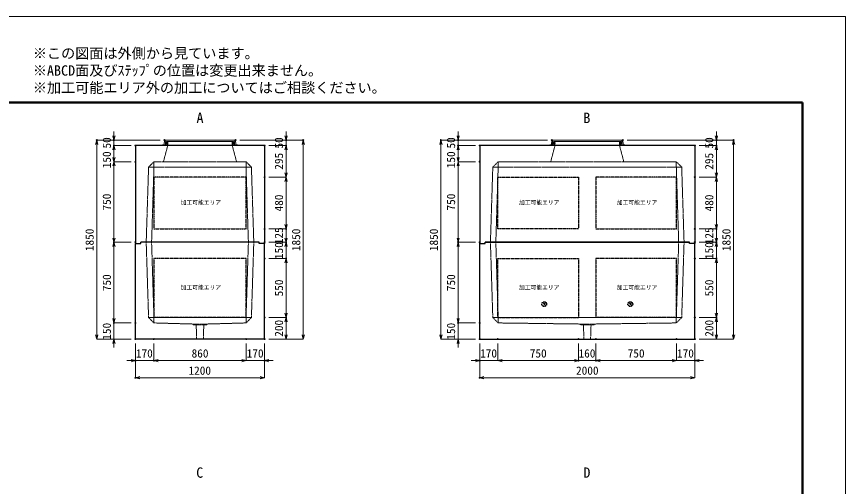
# Model space of a CAD drawing. Units: millimetres, scale not verified. Extents: x -5940 to 5940, y -4200 to 4200.
# Drawn here: x -1765 to 5940, y -171 to 4200 of the extents above; entities that cross this region are included whole.
import ezdxf
from ezdxf.enums import TextEntityAlignment as Align

# ---------------------------------------------------------------- set-up
doc = ezdxf.new("R2010")
doc.units = ezdxf.units.MM
doc.header["$LTSCALE"] = 20
doc.header["$PDMODE"] = 32
doc.header["$PDSIZE"] = 10
doc.linetypes.add('USER1', pattern=[20, 10, -2, 2, -2, 2, -2])
doc.linetypes.add('USER2', pattern=[9.525, 6.35, -3.175])
for name, color, linetype, lineweight in [('0-0_D-TTL', 158, 'Continuous', 20), ('0-1_Defpoints', 7, 'Continuous', 18), ('0-3_D-TTL-TXT', 7, 'Continuous', 13), ('0-4_D-STR-TXT', 7, 'Continuous', 13), ('0-5_D-STR-STR5', 230, 'USER1', 25), ('0-6_D-STR-DIM', 3, 'Continuous', 18), ('0-7_0', 7, 'Continuous', 18), ('0-8_D-STR', 7, 'USER2', 13), ('0-A_D-STR-STR4', 143, 'Continuous', 13)]:
    doc.layers.add(name, color=color, linetype=linetype, lineweight=lineweight)
doc.styles.add('ＭＳ ゴシック', font='')
doc.styles.get('ＭＳ ゴシック').set_extended_font_data('MS Gothic')

# ---------------------------------------------------------------- blocks, each defined once
blk = doc.blocks.new('A$C4DE05FD1')
at = {"layer": '0-0_D-TTL', "color": 143, "lineweight": 50}
for p, q in [((4000, 76000), (114800, 76000)), ((114800, 76000), (114800, 4000))]:
    blk.add_line(p, q, dxfattribs=at)
at = {"layer": '0-1_Defpoints', "color": 143}
for p, q in [((0, 84000), (118800, 84000)), ((118800, 84000), (118800, 0))]:
    blk.add_line(p, q, dxfattribs=at)
at = {"layer": '0-3_D-TTL-TXT', "style": 'ＭＳ ゴシック'}
for s, p in [('※この図面は外側から見ています。', (43260.9, 79815.7)), ('※ABCD面及びｽﾃｯﾌﾟの位置は変更出来ません。', (43260.9, 78215.7)), ('※加工可能エリア外の加工についてはご相談ください。', (43260.9, 76615.7))]:
    blk.add_text(s, height=962.2, dxfattribs=at).set_placement(p, align=Align.BOTTOM_LEFT)
blk = doc.blocks.new('_Open30')
at = {"layer": '0-7_0'}
blk.add_line((0, 0), (-20, 0), dxfattribs=at)
blk.add_lwpolyline([(-20, 5.36), (0, 0), (-20, -5.36)], dxfattribs=at)
blk = doc.blocks.new('A$C31CA379A')
at = {"layer": '0-4_D-STR-TXT', "style": 'ＭＳ ゴシック'}
for s, p in [('A', (-325.9, -2190.5)), ('B', (35638.6, -2190.5)), ('C', (-351.4, -35190.5)), ('D', (35638.6, -35190.5))]:
    blk.add_text(s, height=962.2, dxfattribs=at).set_placement(p, align=Align.BOTTOM_LEFT)
blk = doc.blocks.new('A$C70E2587B')
at = {"layer": '0-5_D-STR-STR5'}
for q in [(8600, -3000), (-8600, -14000)]:
    blk.add_line((8600, -14000), q, dxfattribs=at)
blk.add_lwpolyline([(8600, -3000), (-8600, -3000), (-8600, -14000)], dxfattribs=at)
at = {"layer": '0-8_D-STR', "linetype": 'Continuous', "lineweight": 25}
for p, q in [((11000, 0), (-11000, 0)), ((12000, -18000), (-12000, -18000))]:
    blk.add_line(p, q, dxfattribs=at)
at = {"layer": '0-8_D-STR'}
for p, q in [((-10000, 0), (-9560, -14000)), ((-9000, 0), (-8560, -14000)), ((9000, 0), (8560, -14000)), ((10000, 0), (9560, -14000)), ((-8560, -15000), (-9560, -14000)), ((9560, -14000), (-9560, -14000)), ((-8560, -15000), (-8560, -14000)), ((-8560, -15000), (-1400, -15200)), ((1400, -15200), (-1400, -15200)), ((-1200, -15380), (-1400, -15200)), ((1200, -15380), (-1200, -15380)), ((-621, -18000), (-705, -15380)), ((621, -18000), (705, -15380)), ((1200, -15380), (1400, -15200)), ((8560, -15000), (1400, -15200)), ((8560, -15000), (9560, -14000)), ((8560, -15000), (8560, -14000))]:
    blk.add_line(p, q, dxfattribs=at)
at = {"layer": '0-8_D-STR', "linetype": 'Continuous', "lineweight": 25}
for points in [[(-12000, -18000), (-12000, -240), (-11000, -240), (-11000, 0)], [(12000, -18000), (12000, -240), (11000, -240), (11000, 0)]]:
    blk.add_lwpolyline(points, dxfattribs=at)
blk = doc.blocks.new('A$C2AFA5A68')
at = {"layer": '0-5_D-STR-STR5'}
blk.add_lwpolyline([(8600, 12100), (-8600, 12100), (-8600, 2500), (8600, 2500)], close=True, dxfattribs=at)
at = {"layer": '0-8_D-STR', "linetype": 'Continuous', "lineweight": 25}
for p, q in [((12000, 18000), (-12000, 18000)), ((12000, 18000), (12000, -240)), ((11000, 0), (-11000, 0))]:
    blk.add_line(p, q, dxfattribs=at)
at = {"layer": '0-8_D-STR'}
for p, q in [((-6000, 18000), (-6800, 15000)), ((6000, 18000), (6800, 15000)), ((-10000, 0), (-9560, 14000)), ((-8560, 15000), (-9560, 14000)), ((9560, 14000), (-9560, 14000)), ((-9000, 0), (-8560, 14000)), ((8560, 15000), (-8560, 15000)), ((-8560, 15000), (-8560, 14000)), ((8560, 15000), (9560, 14000)), ((8560, 15000), (8560, 14000)), ((9000, 0), (8560, 14000)), ((10000, 0), (9560, 14000))]:
    blk.add_line(p, q, dxfattribs=at)
at = {"layer": '0-8_D-STR', "linetype": 'Continuous', "lineweight": 25}
for points in [[(-12000, 18000), (-12000, -240), (-11000, -240), (-11000, 0)], [(12000, -240), (11000, -240), (11000, 0)]]:
    blk.add_lwpolyline(points, dxfattribs=at)
blk = doc.blocks.new('A$C59F80846')
at = {"layer": '0-5_D-STR-STR5'}
for points in [[(-16600, 12100), (-1600, 12100), (-1600, 2500), (-16600, 2500)], [(16600, 12100), (1600, 12100), (1600, 2500), (16600, 2500)]]:
    blk.add_lwpolyline(points, close=True, dxfattribs=at)
at = {"layer": '0-8_D-STR', "linetype": 'Continuous', "lineweight": 25}
for p, q in [((-20000, 18000), (-20000, -240)), ((20000, 18000), (-20000, 18000)), ((20000, 18000), (20000, -240)), ((19000, 0), (-19000, 0))]:
    blk.add_line(p, q, dxfattribs=at)
at = {"layer": '0-8_D-STR'}
for p, q in [((-6000, 18000), (-6800, 15000)), ((6000, 18000), (6800, 15000)), ((-18000, 0), (-17560, 14000)), ((-16560, 15000), (-17560, 14000)), ((17560, 14000), (-17560, 14000)), ((-17000, 0), (-16560, 14000)), ((16560, 15000), (-16560, 15000)), ((-16560, 15000), (-16560, 14000)), ((16560, 15000), (17560, 14000)), ((16560, 15000), (16560, 14000)), ((17000, 0), (16560, 14000)), ((18000, 0), (17560, 14000))]:
    blk.add_line(p, q, dxfattribs=at)
at = {"layer": '0-8_D-STR', "linetype": 'Continuous', "lineweight": 25}
for points in [[(-20000, -240), (-19000, -240), (-19000, 0)], [(20000, -240), (19000, -240), (19000, 0)]]:
    blk.add_lwpolyline(points, dxfattribs=at)
blk = doc.blocks.new('A$C284D0AE2')
at = {"layer": '0-A_D-STR-STR4'}
for p, q in [((-6980, 160), (-7000, 0)), ((-7000, 0), (7000, 0)), ((-6695.5, 160), (-6980, 160)), ((-6600, 1000), (-6655.6, 197.2)), ((-6500, 1000), (-6600, 1000)), ((-6442.7, 197.2), (-6500, 1000)), ((-6450, 1000), (-6450, 740)), ((-6450, 740), (-6438.3, 740)), ((-6418.4, 721.8), (-6390, 400)), ((-6235.7, 160), (-6402.8, 160)), ((-6390, 400), (-6290, 400)), ((-6290, 400), (-6230, 740)), ((-6230, 740), (6230, 740)), ((-6180, 740), (-6212.4, 401.3)), ((-6212.4, 401.3), (-6172.2, 401.3)), ((-6140, 680), (-6195.9, 195.4)), ((-6000, 740), (-6180, 740)), ((-6040, 680), (-6140, 680)), ((-6000, 0), (-6040, 680)), ((-6023.6, 401.3), (-5983.5, 401.3)), ((-5983.5, 401.3), (-6000, 740)), ((6000, 740), (6180, 740)), ((6212.4, 401.3), (6172.2, 401.3)), ((6180, 740), (6212.4, 401.3)), ((6235.7, 160), (6402.8, 160)), ((6695.5, 160), (6980, 160)), ((6980, 160), (7000, 0))]:
    blk.add_line(p, q, dxfattribs=at)
for points in [[(-6450, 1000), (6450, 1000), (6450, 740), (6438.3, 740)], [(6023.6, 401.3), (5983.5, 401.3), (6000, 740)], [(6000, 0), (6040, 680), (6140, 680), (6195.9, 195.4)], [(6418.4, 721.8), (6390, 400), (6290, 400), (6230, 740)], [(6442.7, 197.2), (6500, 1000), (6600, 1000), (6655.6, 197.2)]]:
    blk.add_lwpolyline(points, dxfattribs=at)
for centre, radius, start, end in [((-6695.5, 200), 40, 270, 356.0372), ((-6402.8, 200), 40, 184.08562, 270), ((-6438.3, 720), 20, 5.04245, 90), ((-6235.7, 200), 40, 270, 353.41806), ((6235.7, 200), 40, 186.58194, 270), ((6402.8, 200), 40, 270, 355.91438), ((6438.3, 720), 20, 90, 174.95755), ((6695.5, 200), 40, 183.9628, 270)]:
    blk.add_arc(centre, radius, start, end, dxfattribs=at)
blk = doc.blocks.new('A$C3D593EC8')
at = {"layer": '0-5_D-STR-STR5'}
for p, q in [((-16600, -14000), (-16600, -3000)), ((16600, -14000), (16600, -3000)), ((-16600, -14000), (-1600, -14000)), ((16600, -14000), (1600, -14000))]:
    blk.add_line(p, q, dxfattribs=at)
for points in [[(-16600, -3000), (-1600, -3000), (-1600, -14000)], [(16600, -3000), (1600, -3000), (1600, -14000)]]:
    blk.add_lwpolyline(points, dxfattribs=at)
at = {"layer": '0-8_D-STR', "linetype": 'Continuous', "lineweight": 25}
for p, q in [((-19000, 0), (19000, 0)), ((-19000, -240), (-19000, 0)), ((-20000, -18000), (-20000, -240)), ((-20000, -240), (-19000, -240)), ((-20000, -18000), (20000, -18000))]:
    blk.add_line(p, q, dxfattribs=at)
at = {"layer": '0-8_D-STR'}
for p, q in [((-18000, 0), (-17560, -14000)), ((-17000, 0), (-16560, -14000)), ((17000, 0), (16560, -14000)), ((18000, 0), (17560, -14000)), ((-16560, -15000), (-17560, -14000)), ((17560, -14000), (-17560, -14000)), ((-16560, -15000), (-16560, -14000)), ((-16560, -15000), (-1400, -15200)), ((1400, -15200), (-1400, -15200)), ((-1200, -15380), (-1400, -15200)), ((1200, -15380), (-1200, -15380)), ((-621, -18000), (-705, -15380)), ((621, -18000), (705, -15380)), ((1200, -15380), (1400, -15200)), ((16560, -15000), (1400, -15200)), ((16560, -15000), (17560, -14000)), ((16560, -15000), (16560, -14000))]:
    blk.add_line(p, q, dxfattribs=at)
at = {"layer": '0-8_D-STR', "linetype": 'Continuous', "lineweight": 25}
blk.add_lwpolyline([(20000, -18000), (20000, -240), (19000, -240), (19000, 0)], dxfattribs=at)
blk = doc.blocks.new('A$C1C640AAB')
at = {"layer": '0-5_D-STR-STR5'}
for p, q in [((-318.2, -318.2), (318.2, 318.2)), ((-318.2, 318.2), (318.2, -318.2))]:
    blk.add_line(p, q, dxfattribs=at)
blk.add_circle((0, 0), 450, dxfattribs=at)
blk = doc.blocks.new('A$C739432ab')
at = {"layer": '0-5_D-STR-STR5'}
for p in [(-8000, -11500), (8000, -11500)]:
    blk.add_blockref('A$C1C640AAB', p, dxfattribs=at)
at = {"layer": '0-8_D-STR'}
blk.add_blockref('A$C3D593EC8', (0, 0), dxfattribs=at)

msp = doc.modelspace()

# ---------------------------------------------------------------- linework, layer by layer
at = {"layer": '0-1_Defpoints'}
for p in [(-1020, 3050), (-860, 3050), (-390, 3050), (270, 3050), (740, 3050), (900, 3050), (2180, 3050), (2340, 3050), (3210, 3050), (3870, 3050), (4740, 3050), (4900, 3050), (-860, 3000), (-660, 3000), (540, 3000), (740, 3000), (2340, 3000), (2540, 3000), (4540, 3000), (4740, 3000), (-660, 2850), (2540, 2850), (540, 2705), (4540, 2705), (540, 2225), (740, 2225), (4540, 2225), (4740, 2225), (-860, 2100), (-660, 2100), (540, 2100), (740, 2100), (2340, 2100), (2540, 2100), (4540, 2100), (4740, 2100), (540, 1950), (540, 1950), (740, 1950), (4540, 1950), (4540, 1950), (4740, 1950), (540, 1400), (540, 1400), (740, 1400), (4540, 1400), (4540, 1400), (4740, 1400), (-860, 1350), (-660, 1350), (2340, 1350), (2540, 1350), (-660, 1200), (-660, 1200), (-490, 1200), (370, 1200), (540, 1200), (540, 1200), (2540, 1200), (2540, 1200), (2540, 1200), (2540, 1200), (2710, 1200), (3460, 1200), (3460, 1200), (3620, 1200), (4370, 1200), (4540, 1200), (4540, 1200), (4540, 1200), (-660, 1000), (-490, 1000), (540, 1000), (2540, 1000), (3460, 1000), (3460, 1000), (3620, 1000), (4540, 1000), (-660, 840), (2540, 840)]:
    msp.add_point(p, dxfattribs=at)
at = {"layer": '0-6_D-STR-DIM'}
for p, q in [((-860, 3090), (-860, 3130)), ((740, 3090), (740, 3130)), ((2340, 3090), (2340, 3130)), ((4740, 3090), (4740, 3130)), ((-430, 3050), (-1020, 3050)), ((-1020, 1240), (-1020, 3010)), ((-430, 3050), (-860, 3050)), ((-860, 3000), (-860, 3050)), ((310, 3050), (900, 3050)), ((310, 3050), (740, 3050)), ((740, 3000), (740, 3050)), ((900, 1240), (900, 3010)), ((3170, 3050), (2180, 3050)), ((2180, 1240), (2180, 3010)), ((3170, 3050), (2340, 3050)), ((2340, 3000), (2340, 3050)), ((3910, 3050), (4740, 3050)), ((3910, 3050), (4900, 3050)), ((4740, 3000), (4740, 3050)), ((4900, 1240), (4900, 3010)), ((-700, 3000), (-860, 3000)), ((-700, 3000), (-860, 3000)), ((-860, 2890), (-860, 2960)), ((-860, 2960), (-860, 2920)), ((580, 3000), (740, 3000)), ((580, 3000), (740, 3000)), ((740, 2745), (740, 2960)), ((740, 2960), (740, 2920)), ((2500, 3000), (2340, 3000)), ((2500, 3000), (2340, 3000)), ((2340, 2890), (2340, 2960)), ((2340, 2960), (2340, 2920)), ((4580, 3000), (4740, 3000)), ((4580, 3000), (4740, 3000)), ((4740, 2745), (4740, 2960)), ((4740, 2960), (4740, 2920)), ((-700, 2850), (-860, 2850)), ((-700, 2850), (-860, 2850)), ((-860, 2810), (-860, 2140)), ((2500, 2850), (2340, 2850)), ((2500, 2850), (2340, 2850)), ((2340, 2810), (2340, 2140)), ((580, 2705), (740, 2705)), ((580, 2705), (740, 2705)), ((4580, 2705), (4740, 2705)), ((4580, 2705), (4740, 2705)), ((740, 2665), (740, 2265)), ((4740, 2665), (4740, 2265)), ((740, 2265), (740, 2305)), ((4740, 2265), (4740, 2305)), ((580, 2225), (740, 2225)), ((580, 2225), (740, 2225)), ((740, 2100), (740, 2225)), ((740, 2140), (740, 2180)), ((4580, 2225), (4740, 2225)), ((4580, 2225), (4740, 2225)), ((4740, 2100), (4740, 2225)), ((4740, 2140), (4740, 2180)), ((-700, 2100), (-860, 2100)), ((-700, 2100), (-860, 2100)), ((580, 2100), (740, 2100)), ((580, 2100), (740, 2100)), ((740, 1950), (740, 2100)), ((2500, 2100), (2340, 2100)), ((2500, 2100), (2340, 2100)), ((4580, 2100), (4740, 2100)), ((4580, 2100), (4740, 2100)), ((4740, 1950), (4740, 2100)), ((-860, 1390), (-860, 2060)), ((740, 2060), (740, 2020)), ((2340, 1390), (2340, 2060)), ((4740, 2060), (4740, 2020)), ((580, 1950), (740, 1950)), ((580, 1950), (740, 1950)), ((4580, 1950), (4740, 1950)), ((4580, 1950), (4740, 1950)), ((740, 1910), (740, 1870)), ((740, 1440), (740, 1910)), ((4740, 1910), (4740, 1870)), ((4740, 1440), (4740, 1910)), ((-860, 1390), (-860, 1430)), ((580, 1400), (740, 1400)), ((580, 1400), (740, 1400)), ((2340, 1390), (2340, 1430)), ((4580, 1400), (4740, 1400)), ((4580, 1400), (4740, 1400)), ((-700, 1350), (-860, 1350)), ((-860, 1200), (-860, 1350)), ((-700, 1350), (-860, 1350)), ((740, 1240), (740, 1360)), ((2500, 1350), (2340, 1350)), ((2340, 1200), (2340, 1350)), ((2500, 1350), (2340, 1350)), ((4740, 1240), (4740, 1360)), ((-700, 1200), (-1020, 1200)), ((-700, 1200), (-860, 1200)), ((-860, 1160), (-860, 1120)), ((-660, 1160), (-660, 840)), ((-660, 1160), (-660, 1000)), ((-490, 1160), (-490, 1000)), ((-490, 1160), (-490, 1000)), ((370, 1160), (370, 1000)), ((370, 1160), (370, 1000)), ((540, 1160), (540, 1000)), ((540, 1160), (540, 840)), ((580, 1200), (900, 1200)), ((580, 1200), (740, 1200)), ((2500, 1200), (2180, 1200)), ((2500, 1200), (2340, 1200)), ((2340, 1160), (2340, 1120)), ((2540, 1160), (2540, 840)), ((2540, 1160), (2540, 1000)), ((2710, 1160), (2710, 1000)), ((2710, 1160), (2710, 1000)), ((3460, 1160), (3460, 1000)), ((3460, 1160), (3460, 1000)), ((3620, 1160), (3620, 1000)), ((3620, 1160), (3620, 1000)), ((4370, 1160), (4370, 1000)), ((4370, 1160), (4370, 1000)), ((4540, 1160), (4540, 1000)), ((4540, 1160), (4540, 840)), ((4580, 1200), (4740, 1200)), ((4580, 1200), (4900, 1200)), ((-700, 1000), (-740, 1000)), ((-490, 1000), (-660, 1000)), ((330, 1000), (-450, 1000)), ((-450, 1000), (-410, 1000)), ((330, 1000), (290, 1000)), ((370, 1000), (540, 1000)), ((580, 1000), (620, 1000)), ((2500, 1000), (2460, 1000)), ((2710, 1000), (2540, 1000)), ((2750, 1000), (3420, 1000)), ((2750, 1000), (2790, 1000)), ((3420, 1000), (3380, 1000)), ((3620, 1000), (3460, 1000)), ((4330, 1000), (3660, 1000)), ((3660, 1000), (3700, 1000)), ((4330, 1000), (4290, 1000)), ((4370, 1000), (4540, 1000)), ((4580, 1000), (4620, 1000)), ((500, 840), (-620, 840)), ((4500, 840), (2580, 840))]:
    msp.add_line(p, q, dxfattribs=at)

# ---------------------------------------------------------------- block references
at = {"layer": '0-0_D-TTL', "xscale": 0.1, "yscale": 0.1}
msp.add_blockref('A$C4DE05FD1', (-5940, -4200), dxfattribs=at)
at = {"layer": '0-4_D-STR-TXT', "xscale": 0.1, "yscale": 0.1}
msp.add_blockref('A$C31CA379A', (-60, 3400), dxfattribs=at)
at = {"layer": '0-6_D-STR-DIM', "xscale": 2, "yscale": 2}
for p, rotation in [((-860, 3050), 270), ((740, 3050), 270), ((2340, 3050), 270), ((4740, 3050), 270), ((-1020, 3050), 90), ((900, 3050), 90), ((2180, 3050), 90), ((4900, 3050), 90), ((-860, 3000), 90), ((-860, 3000), 90), ((740, 3000), 90), ((740, 3000), 90), ((2340, 3000), 90), ((2340, 3000), 90), ((4740, 3000), 90), ((4740, 3000), 90), ((-860, 2850), 270), ((2340, 2850), 270), ((-860, 2850), 90), ((2340, 2850), 90), ((740, 2705), 270), ((740, 2705), 90), ((4740, 2705), 270), ((4740, 2705), 90), ((740, 2225), 270), ((740, 2225), 270), ((4740, 2225), 270), ((4740, 2225), 270), ((-860, 2100), 270), ((-860, 2100), 90), ((740, 2100), 270), ((740, 2100), 90), ((2340, 2100), 270), ((2340, 2100), 90), ((4740, 2100), 270), ((4740, 2100), 90), ((740, 1950), 90), ((740, 1950), 90), ((4740, 1950), 90), ((4740, 1950), 90), ((-860, 1350), 270), ((-860, 1350), 270), ((740, 1400), 270), ((740, 1400), 90), ((2340, 1350), 270), ((2340, 1350), 270), ((4740, 1400), 270), ((4740, 1400), 90), ((-1020, 1200), 270), ((740, 1200), 270), ((900, 1200), 270), ((2180, 1200), 270), ((4740, 1200), 270), ((4900, 1200), 270), ((-860, 1200), 90), ((2340, 1200), 90), ((-490, 1000), 180), ((-490, 1000), 180), ((540, 1000), 180), ((2710, 1000), 180), ((2710, 1000), 180), ((3620, 1000), 180), ((3620, 1000), 180), ((4540, 1000), 180), ((-660, 840), 180), ((2540, 840), 180)]:
    msp.add_blockref('_Open30', p, dxfattribs=dict(at, rotation=rotation))
for p in [(-660, 1000), (370, 1000), (370, 1000), (2540, 1000), (3460, 1000), (3460, 1000), (4370, 1000), (4370, 1000), (540, 840), (4540, 840)]:
    msp.add_blockref('_Open30', p, dxfattribs=at)
at = {"layer": '0-8_D-STR', "xscale": 0.05, "yscale": 0.05}
for name, p in [('A$C2AFA5A68', (-60, 2100)), ('A$C59F80846', (3540, 2100)), ('A$C70E2587B', (-60, 2100)), ('A$C739432ab', (3540, 2100))]:
    msp.add_blockref(name, p, dxfattribs=at)
at = {"layer": '0-A_D-STR-STR4', "xscale": 0.05, "yscale": 0.05}
for p in [(-60, 3000), (3540, 3000)]:
    msp.add_blockref('A$C284D0AE2', p, dxfattribs=at)

# ---------------------------------------------------------------- texts
at = {"layer": '0-5_D-STR-STR5', "style": 'ＭＳ ゴシック'}
for p in [(-240.28, 2439.28), (2904.7, 2439.28), (3814.7, 2439.28), (-240.28, 1649.28), (2904.7, 1649.28), (3814.7, 1649.28)]:
    msp.add_text('加工可能エリア', height=38.42, dxfattribs=at).set_placement(p, align=Align.BOTTOM_LEFT)
at = {"layer": '0-6_D-STR-DIM', "style": 'ＭＳ ゴシック'}
for s, p in [('50', (-865.2, 2972.8)), ('50', (734.8, 2972.8)), ('50', (2334.8, 2972.8)), ('50', (4734.8, 2972.8)), ('150', (-865.2, 2788.96)), ('150', (2334.8, 2788.96)), ('295', (734.8, 2775.14)), ('295', (4734.8, 2775.14)), ('750', (-865.2, 2395.8)), ('750', (2334.8, 2395.8)), ('480', (734.8, 2387.4)), ('480', (4734.8, 2387.4)), ('1850', (-1025.2, 2017.96)), ('125', (734.8, 2082.5)), ('1850', (894.8, 2017.96)), ('1850', (2174.8, 2017.96)), ('125', (4734.8, 2082.5)), ('1850', (4894.8, 2017.96)), ('150', (734.8, 1943.96)), ('150', (4734.8, 1943.96)), ('750', (-865.2, 1645.8)), ('750', (2334.8, 1645.8)), ('550', (734.8, 1596.8)), ('550', (4734.8, 1596.8)), ('150', (-865.2, 1193.96)), ('200', (734.8, 1221.6)), ('150', (2334.8, 1193.96)), ('200', (4734.8, 1221.6))]:
    msp.add_text(s, height=76.98, rotation=90, dxfattribs=at).set_placement(p, align=Align.BOTTOM_LEFT)
for s, p in [('170', (-656.04, 1005.2)), ('860', (-138.2, 1005.2)), ('170', (373.96, 1005.2)), ('170', (2543.96, 1005.2)), ('750', (3005.8, 1005.2)), ('160', (3458.96, 1005.2)), ('750', (3915.8, 1005.2)), ('170', (4373.96, 1005.2)), ('1200', (-167.04, 845.2)), ('2000', (3435.6, 845.2))]:
    msp.add_text(s, height=76.98, dxfattribs=at).set_placement(p, align=Align.BOTTOM_LEFT)

doc.saveas('drawing.dxf')
